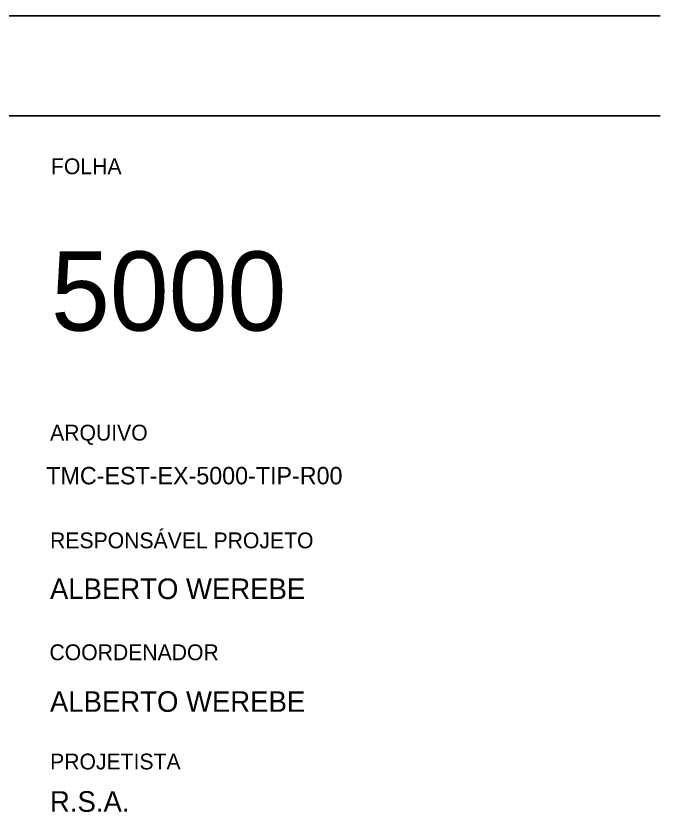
# Model space of a CAD drawing. Header units: metres. Extents: x 1556 to 7189, y 1013 to 3871.
# Drawn here: x 6732 to 7139, y 1071 to 1574 of the extents above; entities that cross this region are included whole.
import ezdxf

# ---------------------------------------------------------------- set-up
doc = ezdxf.new("R2010")
doc.units = ezdxf.units.M
for name, color, linetype in [('1', 1, 'Continuous'), ('3', 3, 'Continuous'), ('6', 6, 'Continuous')]:
    doc.layers.add(name, color=color, linetype=linetype)

msp = doc.modelspace()

# ---------------------------------------------------------------- linework, layer by layer
at = {"layer": '1', "linetype": 'Continuous'}
for p, q in [((7138.994654, 1574.038968), (6254.762797, 1574.038968)), ((7138.994654, 1510.816939), (6254.762797, 1510.816939))]:
    msp.add_line(p, q, dxfattribs=at)

# ---------------------------------------------------------------- texts
at = {"layer": '3', "linetype": 'Continuous'}
for s, height, p in [('FOLHA', 9.9999, (6754.065455, 1474.046383)), ('ARQUIVO', 9.9999, (6753.49692, 1305.771735)), ('TMC-EST-EX-5000-TIP-R00', 11, (6751.100858, 1278.111623)), ('RESPONSÁVEL PROJETO', 10, (6753.49692, 1237.700564)), ('ALBERTO WEREBE', 12.99987, (6753.425453, 1205.626372)), ('COORDENADOR', 9.9999, (6753.088587, 1167.007283)), ('ALBERTO WEREBE', 12.99987, (6753.425453, 1134.391777)), ('PROJETISTA', 9.9999, (6753.49692, 1097.988671)), ('R.S.A.', 13, (6753.425453, 1071.240644))]:
    msp.add_text(s, height=height, dxfattribs=at).set_placement(p)
at = {"layer": '6', "linetype": 'Continuous'}
msp.add_text('5000', height=50, dxfattribs=at).set_placement((6754.065455, 1375.228914))

doc.saveas('drawing.dxf')
